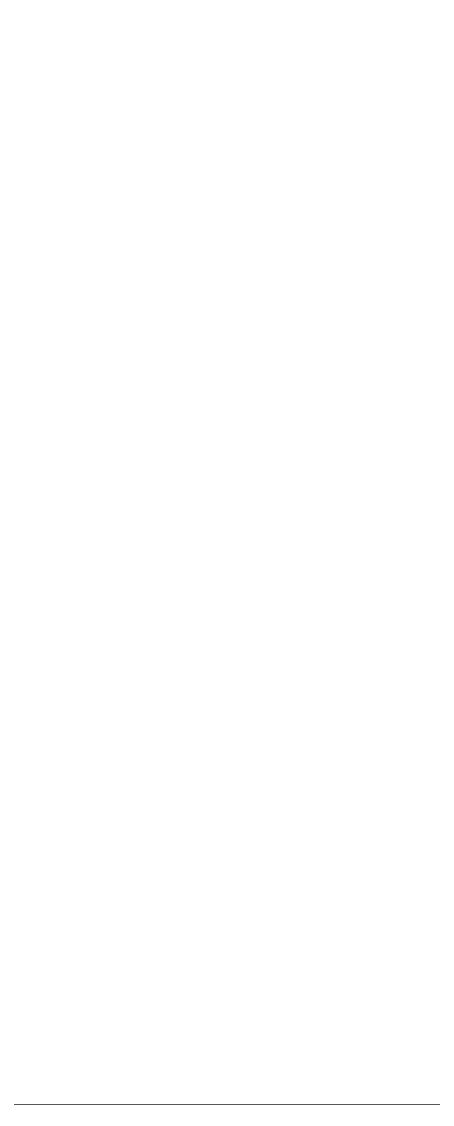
# Model space of a CAD drawing. Header units: millimetres. Extents: x -583753 to 268996, y -33236 to 11427.
# Drawn here: x -8526 to -5139, y -33236 to -24295 of the extents above; entities that cross this region are included whole.
import ezdxf

# ---------------------------------------------------------------- set-up
doc = ezdxf.new("R2010")
doc.units = ezdxf.units.MM
doc.set_wipeout_variables(frame=1)
doc.layers.get('Defpoints').update_dxf_attribs({"color": 130})
doc.layers.add('PDF __PP__F_Plate', color=7, linetype='Continuous')
doc.layers.add('PDF __PP_DIM Linear', color=7, linetype='Continuous')
for name, color, linetype, lineweight in [('Высотные отметки', 7, 'Continuous', 9), ('Обобщенные модели', 7, 'Continuous', 18), ('Оси', 7, 'Continuous', 9), ('Стены', 7, 'Continuous', 18), ('Стены разрез', 7, 'Continuous', 30), ('Стены штриховка', 7, 'Continuous', 30), ('Типовые аннотации', 7, 'Continuous', 18)]:
    doc.layers.add(name, color=color, linetype=linetype, lineweight=lineweight)
for name, color, linetype, lineweight, true_color in [('Каркас несущий', 7, 'Continuous', 18, 0x800040), ('Каркас_Импост', 7, 'Continuous', 9, 0x804000), ('Линии', 7, 'Continuous', 9, 0x00a600), ('Несущие колонны', 7, 'Continuous', 18, 0x800040), ('Ограждение', 7, 'Continuous', 9, 0x408080), ('Окна', 7, 'Continuous', 9, 0x0080c0), ('Скрытые грани', 7, 'Continuous', 18, 0x800040), ('Фундамент несущей конструкции', 7, 'Continuous', 18, 0x400080)]:
    doc.layers.add(name, color=color, linetype=linetype, lineweight=lineweight, true_color=true_color)
doc.styles.add('GOST Common_1', font='', dxfattribs={"width": 0.8, "height": 350})
doc.styles.get('GOST Common_1').set_extended_font_data('GOST Common')
pattern_1 = [(45, (4757.4, -25707.85), (-106.066, 106.066), [])]
pattern_2 = [(45, (4757.4, -25707.85), (-60.1041, 60.1041), []), (135, (4757.4, -25707.85), (-60.1041, -60.1041), [])]

# ---------------------------------------------------------------- blocks, each defined once
blk = doc.blocks.new('102_Окно_1Створка_Ф_ГОСТ23166-99 - 1160х1750_1170_h-1445330-_О__Р__2-2_')
at = {"layer": 'Каркас_Импост', "color": 7, "lineweight": 18}
for p, q in [((12205, 6600), (12205, 4800)), ((12205, 6600), (12205, 6565)), ((12205, 6575), (12205, 5995)), ((12275, 6600), (12275, 4800)), ((12275, 6600), (12275, 6565)), ((12275, 6575), (12275, 5995)), ((12205, 5995), (12205, 4825)), ((12275, 5995), (12275, 4825)), ((12205, 4835), (12205, 4800)), ((12275, 4835), (12275, 4800))]:
    blk.add_line(p, q, dxfattribs=at)
blk = doc.blocks.new('243_КолоннаНесущая_Труба_ГОСТ 30245-2003 - 120x120x5-1251907-_О__Р__2-2_')
at = {"layer": 'Несущие колонны', "color": 7}
for p, q in [((12005, 6600), (12005, 4800)), ((12125, 4800), (12125, 6600))]:
    blk.add_line(p, q, dxfattribs=at)
at = {"layer": 'Скрытые грани', "color": 7}
for p, q in [((12010, 6600), (12010, 4800)), ((12120, 6600), (12120, 4800))]:
    blk.add_line(p, q, dxfattribs=at)
blk = doc.blocks.new('253_Балка_Труба_ГОСТ 30245-2003 - 120x120x5-1258377-_О__Р__2-2_')
at = {"layer": 'Каркас несущий', "color": 7, "lineweight": 40}
for p, q in [((12125, 4800), (12005, 4800)), ((12005, 4800), (12005, 4680)), ((12010, 4795), (12120, 4795)), ((12010, 4685), (12010, 4795)), ((12120, 4795), (12120, 4685)), ((12125, 4680), (12125, 4800)), ((12005, 4680), (12125, 4680)), ((12120, 4685), (12010, 4685))]:
    blk.add_line(p, q, dxfattribs=at)
blk = doc.blocks.new('125_Горизонтальный козырек - Горизонтальный козырек L_1200-1197949-_О__Р__2-2_')
at = {"layer": 'Ограждение'}
h = blk.add_hatch(dxfattribs=at)
h.set_pattern_fill('FP_33', style=0, pattern_type=2)
h.set_pattern_definition([(236.31, (6249.2, 4744.6), (-1777.996, -3556.002), [641.07, -5769.6]), (236.31, (6284.76, 4637.9), (-1777.996, -3556.002), [384.64, -6026.03]), (236.31, (6071.4, 4637.9), (-1777.996, -3556.002), [384.64, -6026.03])])
h.paths.add_polyline_path([(13555, 2540), (13555, 2545), (12275, 2705), (12275, 2700)], flags=0)
at = {"layer": 'Ограждение', "color": 7}
for p, q in [((13555, 2545), (12275, 2705)), ((12275, 2700), (13555, 2540)), ((12325, 2450), (12325, 2643.75)), ((12325, 2643.75), (13425, 2506.25)), ((13425, 2506.25), (13425, 2450)), ((13475, 2400), (13475, 2550)), ((13555, 2540), (13555, 2545)), ((13425, 2450), (12325, 2450)), ((12275, 2400), (13475, 2400))]:
    blk.add_line(p, q, dxfattribs=at)
blk = doc.blocks.new('190_ФЭ_Цоколь_Типовой - ФЭ-Ц1_140х80-1287199-_О__Р__2-2_')
at = {"layer": 'Обобщенные модели', "lineweight": 9}
h = blk.add_hatch(dxfattribs=at)
h.set_pattern_fill('FP_32', color=256, style=0, pattern_type=2)
h.set_pattern_definition([(45, (5182.4, 3500), (-106.066, 106.066), [])])
h.paths.add_polyline_path([(12433.1, 225), (12433.1, 305), (12294.9, 384.8), (12294.9, 434.8), (12278, 451.8), (12278, 481.8), (12277, 481.9), (12277, 451.3), (12293.9, 434.4), (12293.9, 384.2), (12432.1, 304.4), (12432.1, 226.7), (12415.8, 235)], flags=0)
at = {"layer": 'Обобщенные модели', "lineweight": 40}
for p, q in [((12277.7, 492.2), (12275.1, 482.5)), ((12275.1, 482.5), (12276, 482.3)), ((12276, 482.3), (12278.4, 491)), ((12279.3, 490.7), (12277, 481.9)), ((12277, 481.9), (12277, 451.3)), ((12277, 451.3), (12293.9, 434.4)), ((12280.6, 491.4), (12277.7, 492.2)), ((12278, 481.8), (12280.6, 491.4)), ((12278, 451.8), (12278, 481.8)), ((12294.9, 434.8), (12278, 451.8)), ((12278.4, 491), (12279.3, 490.7)), ((12293.9, 434.4), (12293.9, 384.2)), ((12293.9, 384.2), (12432.1, 304.4)), ((12294.9, 384.8), (12294.9, 434.8)), ((12433.1, 305), (12294.9, 384.8)), ((12432.1, 304.4), (12432.1, 226.7)), ((12433.1, 225), (12433.1, 305)), ((12416.3, 235.9), (12415.8, 235)), ((12415.8, 235), (12433.1, 225)), ((12432.1, 226.7), (12416.3, 235.9))]:
    blk.add_line(p, q, dxfattribs=at)
blk = doc.blocks.new('190_ФЭ_Цоколь_Типовой - ФЭ-Ц1_140х80-1287549-_О__Р__2-2_')
at = {"layer": 'Обобщенные модели'}
for p, q in [((12277.7, 434.4), (12275.1, 424.8)), ((12275.1, 424.8), (12276, 424.5)), ((12276, 424.5), (12278.4, 433.2)), ((12279.3, 433), (12277, 424.1)), ((12277, 424.1), (12277, 393.6)), ((12277, 393.6), (12293.9, 376.6)), ((12280.6, 433.7), (12277.7, 434.4)), ((12278, 424), (12280.6, 433.7)), ((12278, 424), (12278, 394)), ((12294.9, 377), (12278, 394)), ((12278.4, 433.2), (12279.3, 433)), ((12293.9, 376.6), (12293.9, 326.5)), ((12294.9, 327), (12294.9, 377)), ((12293.9, 326.5), (12391.7, 270)), ((12393.7, 270), (12294.9, 327)), ((12432.1, 247.8), (12415, 257.7)), ((12415, 256.6), (12432.1, 246.7)), ((12432.1, 169), (12432.1, 225.6)), ((12433.1, 225), (12433.1, 167.3)), ((12416.3, 178.1), (12415.8, 177.3)), ((12415.8, 177.3), (12433.1, 167.3)), ((12432.1, 169), (12416.3, 178.1))]:
    blk.add_line(p, q, dxfattribs=at)
blk = doc.blocks.new('Ось сетки - Круг_Ø8 мм-6577-_О__Р__2-2_')
at = {"layer": 'Оси', "lineweight": 20}
for start, end in [(360, 180), (180, 360)]:
    blk.add_arc((0, -2256.1), 400, start, end, dxfattribs=at)
blk = doc.blocks.new('Высотные отметки - Стрелка вверх-5091-_О__Р__2-2_')
at = {"layer": 'Типовые аннотации'}
for p, q in [((14009.7, 2800), (15209.7, 2800)), ((14009.7, 2400), (14009.7, 2800)), ((13609.7, 2400), (14409.7, 2400))]:
    blk.add_line(p, q, dxfattribs=at)
at = {"layer": 'Типовые аннотации', "lineweight": 20}
for q in [(13868.3, 2541.4), (14151.1, 2541.4)]:
    blk.add_line((14009.7, 2400), q, dxfattribs=at)
blk = doc.blocks.new('Высотные отметки - Стрелка вниз-5092-_О__Р__2-2_')
at = {"layer": 'Типовые аннотации'}
for p, q in [((9547.4, 6900), (10347.4, 6900)), ((9947.4, 6900), (9947.4, 6400)), ((9947.4, 6400), (11147.4, 6400))]:
    blk.add_line(p, q, dxfattribs=at)
at = {"layer": 'Типовые аннотации', "lineweight": 20}
for q in [(9806, 6758.6), (10088.8, 6758.6)]:
    blk.add_line((9947.4, 6900), q, dxfattribs=at)
blk = doc.blocks.new('длорп')
at = {"layer": 'PDF __PP__F_Plate', "lineweight": 40}
for points in [[(103938.7, -11723.1), (116642.4, -11723.1), (116642.4, -11323), (116441.3, -11323), (116441.3, -11723.1)], [(103669.9, -12373), (103669.9, -11723.1), (103669.9, -12923.4), (101519.1, -12923.4), (101519.1, -13022.9), (103769.4, -13022.9), (103769.4, -11822.6), (103949.3, -11822.6), (103949.3, -11833.2)], [(102573.3, -11723.1), (102473.8, -11723.1), (102473.8, -11822.6), (103669.9, -11822.6), (103070.8, -11822.6)], [(103938.7, -11723.1), (103938.7, -11822.6)], [(103769.4, -12923.4), (105139, -12923.4), (106040.8, -12023.7), (108540.9, -12023.7), (109440.6, -12923.4), (111140.5, -12923.4), (112040.2, -12023.7), (114542.4, -12023.7), (115442.1, -12923.4), (116811.8, -12923.4)], [(103769.4, -13022.9), (105181.4, -13022.9), (106081.1, -12123.2), (108498.6, -12123.2), (109398.3, -13022.9), (111182.9, -13022.9), (112082.6, -12123.2), (114500.1, -12123.2), (115399.8, -13022.9), (116811.8, -13022.9)]]:
    blk.add_lwpolyline(points, dxfattribs=at)
at = {"layer": 'PDF __PP__F_Plate', "lineweight": 15}
for points in [[(103974.7, -11356.9), (103974.7, -11356.9)], [(102573.3, -11634.2), (102588.1, -11621.5)], [(102797.7, -11636.3), (102833.7, -11600.3)], [(103049.6, -11608.8), (103049.6, -11608.8)], [(103159.7, -11723.1), (103301.5, -11581.3)], [(103384.1, -11723.1), (103570.4, -11536.8)], [(103638.1, -11693.5), (103724.9, -11606.7)], [(102740.6, -11693.5), (102740.6, -11693.5)], [(102935.3, -11723.1), (102992.5, -11665.9)], [(103892.2, -11890.3), (103949.3, -11833.2)], [(103792.7, -12212.1), (104059.4, -11945.4)], [(104307.1, -11924.2), (104290.1, -11941.1), (104103.9, -12125.3)], [(104031.9, -12199.4), (104031.9, -12199.4)], [(104103.9, -12349.7), (104283.8, -12169.8)], [(103769.4, -12459.8), (103974.7, -12254.4)], [(104004.4, -12451.3), (104074.2, -12379.3)], [(103947.2, -12506.4), (103947.2, -12506.4)], [(104103.9, -12574.1), (104201.2, -12478.8)], [(103769.4, -12686.3), (103892.2, -12563.5)], [(103919.7, -12760.4), (104074.2, -12603.7)], [(103769.4, -12910.7), (103807.5, -12872.6)], [(103862.5, -12815.4), (103862.5, -12815.4)], [(103981.1, -12923.4), (104082.7, -12821.8)], [(104103.9, -12798.5), (104116.6, -12787.9)], [(101083, -13041.9), (101083, -13041.9)], [(101425.9, -13029.2), (101425.9, -13029.2)]]:
    blk.add_lwpolyline(points, dxfattribs=at)
at = {"layer": 'PDF __PP__F_Plate', "lineweight": 40}
blk.add_lwpolyline([(103824.4, -11524.1), (103824.4, -11723.1), (102573.3, -11723.1), (102573.3, -11623.6), (103724.9, -11524.1)], close=True, dxfattribs=at)
at = {"layer": 'PDF __PP_DIM Linear', "lineweight": 9}
blk.add_lwpolyline([(103843.5, -12923.4), (103009.4, -12923.4)], dxfattribs=at)

msp = doc.modelspace()

# ---------------------------------------------------------------- hatches: boundary and pattern name
at = {"layer": 'Стены штриховка', "lineweight": 9}
h = msp.add_hatch(dxfattribs=at)
h.set_pattern_fill('FP_32', color=256, style=0, pattern_type=2)
h.set_pattern_definition(pattern_1)
h.paths.add_polyline_path([(-5288, -25307.851), (-5290, -25307.851), (-5290, -24407.851), (-5288, -24407.851), (-5288, -24692.7584)], flags=0)
h = msp.add_hatch(dxfattribs=at)
h.set_pattern_fill('FP_34', color=256, style=0, pattern_type=2)
h.set_pattern_definition(pattern_2)
h.paths.add_polyline_path([(-5142, -25307.851), (-5288, -25307.851), (-5288, -24407.851), (-5142, -24407.851), (-5142, -24692.7584)], flags=0)
h = msp.add_hatch(dxfattribs=at)
h.set_pattern_fill('FP_32', color=256, style=0, pattern_type=2)
h.set_pattern_definition(pattern_1)
h.paths.add_polyline_path([(-5140, -25307.851), (-5142, -25307.851), (-5142, -24407.851), (-5140, -24407.851), (-5140, -24692.7584)], flags=0)
h = msp.add_hatch(dxfattribs=at)
h.set_pattern_fill('FP_32', color=256, style=0, pattern_type=2)
h.set_pattern_definition(pattern_1)
h.paths.add_polyline_path([(-5288, -26507.851), (-5290, -26507.851), (-5290, -25307.851), (-5288, -25307.851), (-5288, -25501.7071)], flags=0)
h = msp.add_hatch(dxfattribs=at)
h.set_pattern_fill('FP_34', color=256, style=0, pattern_type=2)
h.set_pattern_definition(pattern_2)
h.paths.add_polyline_path([(-5142, -26507.851), (-5288, -26507.851), (-5288, -25307.851), (-5142, -25307.851), (-5142, -25501.7071)], flags=0)
h = msp.add_hatch(dxfattribs=at)
h.set_pattern_fill('FP_32', color=256, style=0, pattern_type=2)
h.set_pattern_definition(pattern_1)
h.paths.add_polyline_path([(-5140, -26507.851), (-5142, -26507.851), (-5142, -25307.851), (-5140, -25307.851), (-5140, -25501.7071)], flags=0)
h = msp.add_hatch(dxfattribs=at)
h.set_pattern_fill('FP_32', color=256, style=0, pattern_type=2)
h.set_pattern_definition(pattern_1)
h.paths.add_polyline_path([(-5288, -27707.851), (-5290, -27707.851), (-5290, -26507.851), (-5288, -26507.851), (-5288, -27119.6045)], flags=0)
h = msp.add_hatch(dxfattribs=at)
h.set_pattern_fill('FP_34', color=256, style=0, pattern_type=2)
h.set_pattern_definition(pattern_2)
h.paths.add_polyline_path([(-5142, -27707.851), (-5288, -27707.851), (-5288, -26507.851), (-5142, -26507.851), (-5142, -27119.6045)], flags=0)
h = msp.add_hatch(dxfattribs=at)
h.set_pattern_fill('FP_32', color=256, style=0, pattern_type=2)
h.set_pattern_definition(pattern_1)
h.paths.add_polyline_path([(-5140, -27707.851), (-5142, -27707.851), (-5142, -26507.851), (-5140, -26507.851), (-5140, -27119.6045)], flags=0)
h = msp.add_hatch(dxfattribs=at)
h.set_pattern_fill('FP_32', color=256, style=0, pattern_type=2)
h.set_pattern_definition(pattern_1)
h.paths.add_polyline_path([(-5288, -28907.851), (-5290, -28907.851), (-5290, -27707.851), (-5288, -27707.851), (-5288, -28737.5019)], flags=0)
h = msp.add_hatch(dxfattribs=at)
h.set_pattern_fill('FP_34', color=256, style=0, pattern_type=2)
h.set_pattern_definition(pattern_2)
h.paths.add_polyline_path([(-5272.0644, -28907.851), (-5288, -28907.851), (-5288, -27707.851), (-5142, -27707.851), (-5142, -28907.851)], flags=0)
h = msp.add_hatch(dxfattribs=at)
h.set_pattern_fill('FP_32', color=256, style=0, pattern_type=2)
h.set_pattern_definition(pattern_1)
h.paths.add_polyline_path([(-5142, -28907.851), (-5142, -27707.851), (-5140, -27707.851), (-5140, -28907.851)], flags=0)
h = msp.add_hatch(dxfattribs=at)
h.set_pattern_fill('FP_34', color=256, style=0, pattern_type=2)
h.set_pattern_definition(pattern_2)
h.paths.add_polyline_path([(-5390, -29207.851), (-5390, -28937.851), (-5290, -28937.851), (-5290, -29207.851)], flags=0)
h = msp.add_hatch(dxfattribs=at)
h.set_pattern_fill('FP_27', color=256, style=0, pattern_type=2)
h.set_pattern_definition([(45, (4757.4, -25707.85), (-224.506, 224.506), []), (45, (4981.9, -25707.85), (-224.506, 224.506), [396.875, -79.375, 3.353, -76.022])])
h.paths.add_polyline_path([(-5290, -29307.851), (-5290, -28937.851), (-5140, -28937.851), (-5140, -29307.851), (-5272.0644, -29307.851)], flags=0)
at = {"layer": 'Типовые аннотации'}
msp.add_hatch(color=256, dxfattribs=at).paths.add_polyline_path([(-5665.6356, -28742.9427), (-4965.6356, -28742.9427), (-4965.6356, -28592.9427), (-5665.6356, -28592.9427)], flags=0)

# ---------------------------------------------------------------- linework, layer by layer
at = {"layer": 'Defpoints', "lineweight": 5}
msp.add_lwpolyline([(-18949, -16887), (505, -16887), (505, -33236), (-18949, -33236)], close=True, dxfattribs=at)
at = {"layer": 'Высотные отметки'}
for p, q in [((-6981.6273, -24407.851), (-7024.6952, -24407.851)), ((-6890, -24407.851), (-6981.6273, -24407.851)), ((-6981.6273, -26807.851), (-7024.6952, -26807.851)), ((-6890, -26807.851), (-6981.6273, -26807.851)), ((-6981.6273, -27107.851), (-7024.6952, -27107.851)), ((-6890, -27107.851), (-6981.6273, -27107.851))]:
    msp.add_line(p, q, dxfattribs=at)
at = {"layer": 'Линии', "color": 7, "true_color": 0xffffff}
for p, q in [((-6890, -24407.851), (-7090, -24407.851)), ((-6890, -26807.851), (-7090, -26807.851)), ((-6890, -27107.851), (-7090, -27107.851))]:
    msp.add_line(p, q, dxfattribs=at)
at = {"layer": 'Стены'}
for p, q in [((-5290, -22607.851), (-5290, -24407.851)), ((-5140, -24407.851), (-5140, -22607.851))]:
    msp.add_line(p, q, dxfattribs=at)
at = {"layer": 'Стены разрез'}
for p, q in [((-5290, -28907.851), (-5290, -24407.851)), ((-5290, -24407.851), (-5140, -24407.851)), ((-5140, -29207.851), (-5140, -24407.851)), ((-5290, -25307.851), (-5140, -25307.851)), ((-5140, -25557.851), (-5065, -25557.851)), ((-5290, -26507.851), (-5140, -26507.851)), ((-5290, -27707.851), (-5140, -27707.851)), ((-5430, -29207.851), (-5430, -28937.851)), ((-5430, -28937.851), (-5140, -28937.851)), ((-5140, -28907.851), (-5290, -28907.851)), ((-5290, -29307.851), (-5290, -28937.851)), ((-5140, -28937.851), (-5140, -29307.851)), ((-5290, -29207.851), (-5430, -29207.851)), ((-5065, -29207.851), (-5140, -29207.851))]:
    msp.add_line(p, q, dxfattribs=at)
at = {"layer": 'Стены штриховка', "lineweight": 9}
for p, q in [((-5288, -28907.851), (-5288, -24407.851)), ((-5142, -28907.851), (-5142, -24407.851)), ((-5410, -28937.851), (-5410, -29207.851)), ((-5390, -28937.851), (-5390, -29207.851))]:
    msp.add_line(p, q, dxfattribs=at)
at = {"layer": 'Типовые аннотации', "lineweight": 20}
for p, q in [((-1063.8324, -25100.0713), (-9063.8324, -25100.0713)), ((-4965.6356, -28592.9427), (-8965.6356, -28592.9427)), ((-5665.6356, -28742.9427), (-5665.6356, -28592.9427)), ((-5665.6356, -28592.9427), (-4965.6356, -28592.9427)), ((-4965.6356, -28742.9427), (-5665.6356, -28742.9427))]:
    msp.add_line(p, q, dxfattribs=at)
at = {"layer": 'Фундамент несущей конструкции', "color": 7, "lineweight": 30}
msp.add_line((-5435, -29307.851), (7405, -29307.851), dxfattribs=at)

# ---------------------------------------------------------------- block references
msp.add_blockref('длорп', (-109308.1169, -17584.763))
at = {"layer": 'Высотные отметки', "lineweight": 20, "xscale": -1}
for name, p in [('Высотные отметки - Стрелка вверх-5091-_О__Р__2-2_', (6985, -26807.851)), ('Высотные отметки - Стрелка вверх-5091-_О__Р__2-2_', (6985, -29207.851)), ('Высотные отметки - Стрелка вниз-5092-_О__Р__2-2_', (2922.7322, -34007.851))]:
    msp.add_blockref(name, p, dxfattribs=at)
at = {"layer": 'Каркас несущий', "color": 7, "xscale": -1}
msp.add_blockref('253_Балка_Труба_ГОСТ 30245-2003 - 120x120x5-1258377-_О__Р__2-2_', (6985, -29207.851), dxfattribs=at)
at = {"layer": 'Несущие колонны', "color": 7, "xscale": -1}
msp.add_blockref('243_КолоннаНесущая_Труба_ГОСТ 30245-2003 - 120x120x5-1251907-_О__Р__2-2_', (6985, -29207.851), dxfattribs=at)
at = {"layer": 'Обобщенные модели', "xscale": -1}
for name in ['190_ФЭ_Цоколь_Типовой - ФЭ-Ц1_140х80-1287199-_О__Р__2-2_', '190_ФЭ_Цоколь_Типовой - ФЭ-Ц1_140х80-1287549-_О__Р__2-2_']:
    msp.add_blockref(name, (6985, -29207.851), dxfattribs=at)
at = {"layer": 'Ограждение', "color": 7, "xscale": -1}
msp.add_blockref('125_Горизонтальный козырек - Горизонтальный козырек L_1200-1197949-_О__Р__2-2_', (6985, -29207.851), dxfattribs=at)
at = {"layer": 'Окна', "color": 7, "xscale": -1}
msp.add_blockref('102_Окно_1Створка_Ф_ГОСТ23166-99 - 1160х1750_1170_h-1445330-_О__Р__2-2_', (6985, -29207.851), dxfattribs=at)
at = {"layer": 'Оси', "lineweight": 20, "xscale": -1}
msp.add_blockref('Ось сетки - Круг_Ø8 мм-6577-_О__Р__2-2_', (-5015, -30003.851), dxfattribs=at)

# ---------------------------------------------------------------- texts
at = {"layer": 'Высотные отметки', "char_height": 250, "attachment_point": 3, "line_spacing_factor": 1.022761, "style": 'GOST Common_1'}
for s, insert, width in [('+2,400', (-7084.7051, -26081.1439), 1055.976244), ('+2,100', (-7217.3901, -27277.2943), 977.532294)]:
    msp.add_mtext(s, dxfattribs=dict(at, insert=insert, width=width))

# ---------------------------------------------------------------- next in the draw order: wipeouts: each hides what was drawn before it
at = {"color": 7, "lineweight": 5}
msp.add_wipeout([(-18949, -16887), (505, -16887), (505, -33236), (-18949, -33236)], dxfattribs=at)

doc.saveas('drawing.dxf')
